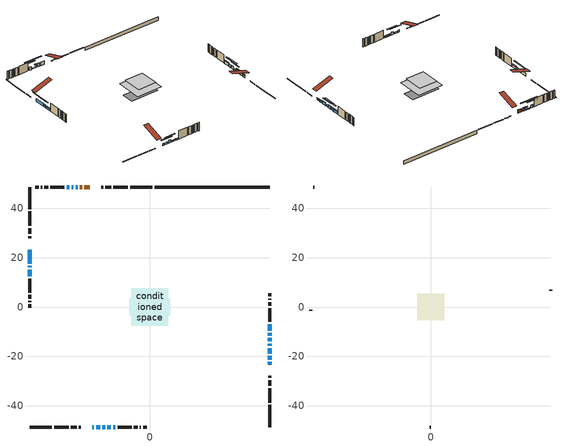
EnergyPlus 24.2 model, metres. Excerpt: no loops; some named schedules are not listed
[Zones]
conditioned space
 floor adiabatic (AdiabaticFloorConstruction): -7.59,-7.59 -7.59,7.59 7.59,7.59 7.59,-7.59 z2.75
 floor foundation (Slab1 construction): -8.27,-3.42 -8.27,3.42 8.27,3.42 8.27,-3.42 z-1.75
 wall outside (RimJoist1 construction): 1.01,48.68 -7.94,48.68 / -48.68,-48.68 -39.72,-48.68 / -48.68,48.68 -48.68,39.72 / 48.68,-48.68 48.68,-39.72 z0.31:0.61
 wall outside (RimJoist2 construction): -8.87,48.68 -14.79,48.68 / -38.8,-48.68 -32.88,-48.68 / -48.68,38.8 -48.68,32.88 / 48.68,-38.8 48.68,-32.88 z0.31:0.61
 wall outside (RimJoist3 construction): -15.72,48.68 -17.95,48.68 / -31.95,-48.68 -29.71,-48.68 / -48.68,31.95 -48.68,29.71 / 48.68,-31.95 48.68,-29.71 z0.31:0.61
 wall outside (RimJoist4 construction): -18.88,48.68 -19.68,48.68 / -28.78,-48.68 -27.98,-48.68 / -48.68,28.78 -48.68,27.98 / 48.68,-28.78 48.68,-27.98 z0.31:0.61
 wall outside (AdiabaticWallConstruction 1): -24.34,48.68 -26.55,48.68 / -27.48,48.68 -28.34,48.68 z0.31:2.34
 wall outside (AdiabaticWallConstruction): -23.33,-48.68 -22.71,-48.68 z0.31:1.53; -21.78,-48.68 -20.15,-48.68 z0.31:1.33; -19.23,-48.68 -18.11,-48.68 / -48.68,16.71 -48.68,16.04 / 48.68,-9.57 48.68,-6.98 / -32.65,48.68 -33.77,48.68 z0.31:2.01; -48.68,23.32 -48.68,17.64 z0.31:1.93; 48.68,-23.32 48.68,-22.26 / 48.68,-21.33 48.68,-19.8 / 48.68,-15.76 48.68,-14.9 z0.31:1.45; 48.68,-18.88 48.68,-16.69 z0.31:1.94; -29.26,48.68 -30.08,48.68 z0.31:2.14; -17.18,-48.68 -15.78,-48.68 z0.31:0.92; -14.85,-48.68 -13.94,-48.68 z0.31:1.02; -48.68,15.12 -48.68,12.37 z0.31:1.61; -31,48.68 -31.72,48.68 z0.31:0.67; 48.68,-13.97 48.68,-12.54 z0.31:2.34; 48.68,-11.62 48.68,-10.5 z0.31:2.04
 wall outside (Wall1 construction): -34.7,48.68 -40.34,48.68 / -13.01,-48.68 -7.36,-48.68 / -48.68,11.44 -48.68,5.8 / 48.68,-6.05 48.68,-0.41 z0.31:5.19
 wall outside (Wall3 construction): -41.27,48.68 -42.76,48.68 / -6.44,-48.68 -4.94,-48.68 / -48.68,4.87 -48.68,3.38 / 48.68,0.52 48.68,2.02 z0.31:5.19
 wall outside (Wall4 construction): -43.69,48.68 -44.14,48.68 / -4.01,-48.68 -3.57,-48.68 / -48.68,2.45 -48.68,2 / 48.68,2.95 48.68,3.39 z0.31:5.19
 wall outside (Wall5 construction): -45.07,48.68 -46.39,48.68 / -2.64,-48.68 -1.32,-48.68 / -48.68,1.07 -48.68,-0.25 / 48.68,4.32 48.68,5.64 z0.31:5.19
 wall foundation (FoundationWall1 construction): 1.94,48.68,-1.75 1.94,48.68,0.31 44,48.68,0.31 44,48.68,0.26 48.68,48.68,0.26 48.68,48.68,-1.75
 window (WindowConstruction 16): -23.32,-48.68 -22.71,-48.68 z0.31:1.53
 window (WindowConstruction 5): -21.78,-48.68 -20.16,-48.68 z0.31:1.32
 window (WindowConstruction 6): -19.23,-48.68 -18.11,-48.68 z0.31:2.01
 window (WindowConstruction 7): -48.68,23.32 -48.68,17.64 z0.31:1.93
 window (WindowConstruction 8): -48.68,16.71 -48.68,16.05 z0.31:2.01
 window (WindowConstruction 9): 48.68,-23.32 48.68,-22.26 z0.31:1.45
 window (WindowConstruction 10): 48.68,-21.33 48.68,-19.8 z0.31:1.45
 window (WindowConstruction 11): 48.68,-18.88 48.68,-16.69 z0.31:1.93
 window (WindowConstruction 12): -29.26,48.68 -30.08,48.68 z0.31:2.14
 window (WindowConstruction 13): -17.18,-48.68 -15.78,-48.68 z0.31:0.92
 window (WindowConstruction 14): -14.85,-48.68 -13.94,-48.68 z0.31:1.02
 window (WindowConstruction 15): -48.68,15.12 -48.68,12.37 z0.31:1.61
 window (WindowConstruction 17): -31.01,48.68 -31.72,48.68 z0.31:0.67
 window (WindowConstruction): 48.68,-15.76 48.68,-14.9 z0.31:1.45
 window (WindowConstruction 1): 48.68,-13.97 48.68,-12.55 z0.31:2.34
 window (WindowConstruction 2): 48.68,-11.62 48.68,-10.5 z0.31:2.04
 window (WindowConstruction 3): 48.68,-9.57 48.68,-6.98 z0.31:2.01
 window (WindowConstruction 4): -32.65,48.68 -33.77,48.68 z0.31:2.01
 door (Door): -24.34,48.68 -26.55,48.68 z0.31:2.34
 door (Door 1): -27.48,48.68 -28.34,48.68 z0.31:2.34
 ceiling adiabatic (AdiabaticFloorConstruction): 7.59,-7.59 7.59,7.59 -7.59,7.59 -7.59,-7.59 z2.75
attic - vented
 floor to conditioned space (Floor1 construction Reversed): -5.46,-5.46 -5.46,5.46 5.46,5.46 5.46,-5.46 z5.19
 wall outside (Wall6 construction): -47.32,48.68 -47.75,48.68 / -0.39,-48.68 0.04,-48.68 / -48.68,-1.18 -48.68,-1.61 / 48.68,6.57 48.68,7 z0.31:5.19
 roof outside (Roof1 construction): -23.41,48.68,5.19 -23.41,38.05,8.73 -20.61,38.05,8.73 -20.61,48.68,5.19; -24.25,-48.68,5.19 -24.25,-38.05,8.73 -27.05,-38.05,8.73 -27.05,-48.68,5.19; -48.68,24.25,5.19 -38.05,24.25,8.73 -38.05,27.05,8.73 -48.68,27.05,5.19; 48.68,-24.25,5.19 38.05,-24.25,8.73 38.05,-27.05,8.73 48.68,-27.05,5.19
shading: -17.52,-48.68 -24.42,-48.68 -24.42,-49.09 -17.52,-49.09 z3.96; -15.47,-48.68 -21.87,-48.68 -21.87,-49.09 -15.47,-49.09 z4.65; -48.68,15 -48.68,25.96 -49.09,25.96 -49.09,15 z4.57; -48.68,13.41 -48.68,19.35 -49.09,19.35 -49.09,13.41 z4.65; 48.68,-22.06 48.68,-23.52 49.09,-23.52 49.09,-22.06 z1.65; 48.68,-19.6 48.68,-21.53 49.09,-21.53 49.09,-19.6 z1.65; 48.68,-16.49 48.68,-19.08 49.09,-19.08 49.09,-16.49 z2.14; -30.28,48.68 -29.06,48.68 -29.06,49.09 -30.28,49.09 z2.34; -15.58,-48.68 -17.38,-48.68 -17.38,-49.09 -15.58,-49.09 z1.12; -13.74,-48.68 -15.05,-48.68 -15.05,-49.09 -13.74,-49.09 z1.22; -48.68,12.17 -48.68,15.32 -49.09,15.32 -49.09,12.17 z1.81; -36.8,48.68 -25.93,48.68 -25.93,49.09 -36.8,49.09 z5.75; 48.68,-12.26 48.68,-18.4 49.09,-18.4 49.09,-12.26 z4.09; 48.68,-9.91 48.68,-16.61 49.09,-16.61 49.09,-9.91 z4.98; 48.68,-7.86 48.68,-14.26 49.09,-14.26 49.09,-7.86 z4.68; 48.68,-6.78 48.68,-9.77 49.09,-9.77 49.09,-6.78 z2.21; -36.41,48.68 -30.01,48.68 -30.01,49.09 -36.41,49.09 z4.65
[Building]
Building 1: Terrain=Suburbs
[Site:Location]
Ottawa Intl AP_ON: Latitude {deg}=45.32; Longitude {deg}=-75.67; Time Zone {hr}=-5; Elevation {m}=115; Keep Site Location Information=Yes
[Site:GroundTemperature:Shallow]
1.18808, -1.19398, -1.38475, -0.254337, 4.28362, 8.80044, 12.7163, 15.1969, 15.4076, 13.3901, 9.57408, 5.19582
[Site:WaterMainsTemperature]
Calculation Method=Schedule; Temperature Schedule=mains temperature schedule
[Material] Roughness=Rough; Thermal Absorptance=0.9
Name | Thickness {m} | Conductivity {W/m-K} | Density {kg/m3} | Specific Heat {J/kg-K} | Solar Absorptance | Visible Absorptance
asphalt or fiberglass shingles | 0.00635 | 0.162714 | 1121.4 | 1465.45 | 0.4 | 0.4
ceiling loosefill ins | 0.169333 | 0.0480833 | 16.02 | 1046.75 | 0.7 | 0.7
ceiling stud and cavity | 0.1397 | 0.161582 | 65.682 | 1177.47 | 0.7 | 0.7
concrete 4.0 in. | 0.1016 | 1.803125 | 2242.8 | 837.4 | 0.7 | 0.7
concrete 8.0 in. | 0.2032 | 1.803125 | 2242.8 | 837.4 | 0.7 | 0.7
door material | 0.04445 | 0.053851 | 512.64 | 1214.23 | 0.7 | 0.7
exterior vertical ins | 0.0477883 | 0.029427 | 32.04 | 1214.23 | 0.7 | 0.7
floor covering | 0.0127 | 0.0433444 | 54.468 | 1339.84 | 0.6 | 0.6
floor rigid ins; wall rigid ins | 0.512978 | 0.029427 | 32.04 | 1214.23 | 0.7 | 0.7
floor stud and cavity | 0.1397 | 1.75129 | 37.0049 | 1207.88 | 0.7 | 0.7
furniture material conditioned space 1 | 0.1524 | 0.115458 | 640.8 | 1214.23 | 0.6 | 0.6
gypsum board | 0.0127 | 0.160291 | 801 | 837.4 | 0.6 | 0.6
gypsum board 1 | 0.0127 | 0.160291 | 801 | 837.4 | 0.7 | 0.7
osb sheathing 0.5 in. | 0.0127 | 0.115458 | 512.64 | 1214.23 | 0.7 | 0.7
osb sheathing 0.75 in. | 0.01905 | 0.115458 | 512.64 | 1214.23 | 0.7 | 0.7
osb sheathing 2.0 in. | 0.0508 | 0.115458 | 512.64 | 1214.23 | 0.7 | 0.7
rim joist rigid ins | 0.051816 | 0.029427 | 32.04 | 1214.23 | 0.7 | 0.7
rim joist stud and cavity | 0.0508 | 0.0451784 | 125.044 | 1163.47 | 0.6 | 0.6
rim joist stud and cavity 1 | 0.0508 | 0.0407728 | 125.044 | 1163.47 | 0.6 | 0.6
rim joist stud and cavity 2 | 0.0508 | 0.0350726 | 125.044 | 1163.47 | 0.6 | 0.6
rim joist stud and cavity 3 | 0.0508 | 0.0462651 | 125.044 | 1163.47 | 0.6 | 0.6
wall stud and cavity | 0.1397 | 0.0930111 | 139.0536 | 1170.24 | 0.7 | 0.7
wall stud and cavity 1 | 0.1397 | 0.084134 | 139.0536 | 1170.24 | 0.7 | 0.7
wall stud and cavity 2 | 0.1397 | 0.116846 | 139.0536 | 1170.24 | 0.7 | 0.7
wall stud and cavity 3 | 0.1397 | 0.0846727 | 139.0536 | 1170.24 | 0.7 | 0.7
wall stud and cavity 4 | 0.0889 | 6.9971 | 50.32683 | 1063.81 | 0.6 | 0.6
wall stud and cavity 5 | 0.0889 | 0.380278 | 52.3479 | 1209.89 | 0.7 | 0.7
wall stud and cavity 6 | 0.0889 | 0.391764 | 83.0341 | 1211.67 | 0.7 | 0.7
wood siding | 0.0254 | 0.102417 | 544.68 | 1172.36 | 0.4 | 0.4
wood siding 1 | 0.00254 | 0.102417 | 544.68 | 1172.36 | 0.4 | 0.4
wood siding 2; wood siding 3; wood siding 4 | 0.0254 | 0.102417 | 544.68 | 1172.36 | 0.7 | 0.7
[WindowMaterial:SimpleGlazingSystem]
Name | U-Factor {W/m2-K} | Solar Heat Gain Coefficient
WindowMaterial | 2.94291 | 0.64
WindowMaterial 1 | 2.99003 | 0.57
WindowMaterial 10 | 2.93098 | 0.66
WindowMaterial 11 | 2.963916 | 0.63
WindowMaterial 12 | 2.96619 | 0.62
WindowMaterial 13 | 2.93325 | 0.65
WindowMaterial 14 | 3.026374 | 0.54
WindowMaterial 15 | 3.04398 | 0.53
WindowMaterial 2 | 2.96789 | 0.62
WindowMaterial 3 | 2.87931 | 0.7
WindowMaterial 4 | 2.91111 | 0.67
WindowMaterial 5 | 2.918492 | 0.67
WindowMaterial 6 | 2.95029 | 0.64
WindowMaterial 7 | 2.929848 | 0.66
WindowMaterial 8 | 2.91452 | 0.67
WindowMaterial 9 | 2.88613 | 0.7
[Construction]
AdiabaticFloorConstruction: floor stud and cavity, floor rigid ins, osb sheathing 0.75 in., floor covering
AdiabaticWallConstruction: wood siding 3, wall rigid ins, wall stud and cavity 5, gypsum board
AdiabaticWallConstruction 1: wood siding 4, wall rigid ins, wall stud and cavity 5, gypsum board
Door; Door 1: door material
Floor1 construction Reversed: gypsum board, ceiling stud and cavity, ceiling loosefill ins
FoundationWall1 construction: concrete 8.0 in., gypsum board 1
furniture construction conditioned space 1: furniture material conditioned space 1
PartitionWallConstruction: gypsum board, wall stud and cavity 6, gypsum board
RimJoist1 construction: wood siding 2, osb sheathing 2.0 in., rim joist stud and cavity
RimJoist2 construction: wood siding 2, rim joist rigid ins, osb sheathing 2.0 in., rim joist stud and cavity 1
RimJoist3 construction: wood siding 2, rim joist rigid ins, osb sheathing 2.0 in., rim joist stud and cavity 2
RimJoist4 construction: wood siding 2, rim joist rigid ins, osb sheathing 2.0 in., rim joist stud and cavity 3
Roof1 construction: asphalt or fiberglass shingles
Slab1 construction: concrete 4.0 in.
Wall1 construction: wood siding, osb sheathing 0.5 in., wall stud and cavity, gypsum board
Wall3 construction: wood siding, osb sheathing 0.5 in., wall stud and cavity 1, gypsum board
Wall4 construction: wood siding, osb sheathing 0.5 in., wall stud and cavity 2, gypsum board
Wall5 construction: wood siding, osb sheathing 0.5 in., wall stud and cavity 3, gypsum board
Wall6 construction: wood siding 1, wall stud and cavity 4
WindowConstruction: WindowMaterial
WindowConstruction 1: WindowMaterial 1
WindowConstruction 10: WindowMaterial 8
WindowConstruction 11: WindowMaterial 9
WindowConstruction 12: WindowMaterial 10
WindowConstruction 13: WindowMaterial 11
WindowConstruction 14: WindowMaterial 12
WindowConstruction 15: WindowMaterial 13
WindowConstruction 16: WindowMaterial 14
WindowConstruction 17: WindowMaterial 15
WindowConstruction 2: WindowMaterial 2
WindowConstruction 3; WindowConstruction 7: WindowMaterial 3
WindowConstruction 4; WindowConstruction 6: WindowMaterial 4
WindowConstruction 5: WindowMaterial 5
WindowConstruction 8: WindowMaterial 6
WindowConstruction 9: WindowMaterial 7
[Zone] Multiplier=1; Part of Total Floor Area=Yes
Name | Volume {m3}
attic - vented | 68.4437
conditioned space | 847.6
[Space]
Name | Zone | Volume {m3}
attic - vented 1 | attic - vented | 68.4437
conditioned space 1 | conditioned space | 847.6
[ZoneInfiltration:EffectiveLeakageArea]
infil attic - vented 1: Zone or Space=attic - vented 1; Schedule=Always On Discrete; Effective Air Leakage Area {cm2}=5011.79; Stack Coefficient=0.000585439; Wind Coefficient=1.63479e-05
[ZoneMixing]
whole house fan mix: Zone or Space=attic - vented; Schedule=Always On Continuous; Design Flow Rate Calculation Method=Flow/Zone; Design Flow Rate {m3/s}=0; Source Zone or Space=conditioned space
[SurfaceProperty:ExposedFoundationPerimeter]
Slab1: Exposed Perimeter Calculation Method=TotalExposedPerimeter; Total Exposed Perimeter {m}=46.737
[InternalMass] Zone or ZoneList=conditioned space; Space or SpaceList=conditioned space 1
Name | Construction | Surface Area {m2}
furniture mass conditioned space 1 | furniture construction conditioned space 1 | 137.332
partition wall mass | PartitionWallConstruction | 343.33
[Lights]
interior lighting: Zone or ZoneList or Space or SpaceList=conditioned space 1; Schedule=interior lighting schedule; Design Level Calculation Method=LightingLevel; Lighting Level {W}=343.2; Return Air Fraction=0; Fraction Radiant=0.6; Fraction Visible=0.2; Fraction Replaceable=1
[People]
occupants: Zone or ZoneList or Space or SpaceList=conditioned space 1; Number of People Schedule=occupants schedule; Number of People Calculation Method=People; Number of People=3; Fraction Radiant=0.314171; Sensible Heat Fraction=0.56303; Activity Level Schedule=occupants activity schedule; Carbon Dioxide Generation Rate {m3/s-W}=0; Enable ASHRAE 55 Comfort Warnings=No; Mean Radiant Temperature Calculation Type=EnclosureAveraged
[ElectricEquipment] Zone or ZoneList or Space or SpaceList=conditioned space 1; Design Level Calculation Method=EquipmentLevel
Name | Schedule | Design Level {W} | Fraction Latent | Fraction Radiant | Fraction Lost
clothes dryer | clothes dryer schedule | 140.772 | 0.015 | 0.081 | 0.85
clothes washer | clothes washer schedule | 32.1985 | 0.03 | 0.162 | 0.7
cooking range | cooking range schedule | 215.147 | 0.08 | 0.432 | 0.2
dishwasher | dishwasher schedule | 66.8632 | 0.3 | 0.18 | 0.4
fridge | fridge schedule | 72.9452 | 0 | 0.6 | 0
mech vent bath fan 0 | mech vent bath fan 0 schedule | 43 | 0 | 0 | 1
mech vent bath fan 1 | mech vent bath fan 1 schedule | 43 | 0 | 0 | 1
mech vent house fan | mech vent house fan schedule | 0 | 0 | 0 | 1
mech vent house fan cfis | mech vent house fan cfis schedule | 0 | 0 | 0 | 0
misc plug loads | misc plug loads schedule | 494.7 | 0.045 | 0.513 | 0.1
whole house fan | Always On Discrete | 0 | 0 | 0 | 1
[OtherEquipment] Zone or ZoneList or Space or SpaceList=conditioned space 1; Design Level Calculation Method=EquipmentLevel
Name | Fuel Type | Schedule | Design Level {W} | Fraction Latent | Fraction Radiant | Fraction Lost
clothes dryer 1 | Electricity | clothes dryer schedule | 0 | 0.015 | 0.081 | 0.85
cooking range 1 | Electricity | cooking range schedule | 0 | 0.08 | 0.432 | 0.2
general water use latent | None | general water use schedule | 62.594 | 1 | 0 | 0
general water use sensible | None | general water use schedule | -61.6891 | 0 | 0.6 | 0
mech vent house fan latent load | None | Always On Discrete | 0 | 1 | 0 | 0
mech vent house fan sensible load | None | Always On Discrete | 0 | 0 | 0 | 0
water heater energy adjustment1 | NaturalGas | Always On Discrete | 0.01 | 0 | 0 | 1
[ZoneInfiltration:DesignFlowRate] Zone or ZoneList or Space or SpaceList=conditioned space 1; Schedule=Always On Discrete; Design Flow Rate Calculation Method=Flow/Zone; Design Flow Rate {m3/s}=0
infil flow; natural vent flow; whole house fan flow
[Foundation:Kiva]
Foundation Kiva 1: Initial Indoor Air Temperature {C}=18; Wall Height Above Grade {m}=0.309982; Wall Depth Below Slab {m}=0.2032; Custom Block Material Name 1=exterior vertical ins; Custom Block Depth 1 {m}=2.05999; Custom Block X Position 1 {m}=0.2159; Custom Block Z Position 1 {m}=0
[Foundation:Kiva:Settings]
Soil Conductivity {W/m-K}=0.849921; Soil Density {kg/m3}=1842.3; Soil Specific Heat {J/kg-K}=418.7; Ground Solar Absorptivity=0.9; Ground Thermal Absorptivity=0.9; Ground Surface Roughness {m}=0.03; Far-Field Width {m}=40; Deep-Ground Boundary Condition=ZeroFlux; Deep-Ground Depth {m}=40; Minimum Cell Dimension {m}=0.2; Maximum Cell Growth Coefficient=3; Simulation Timestep=Timestep
[Exterior:Lights]
exterior lighting: Schedule=exterior lighting schedule; Design Level {W}=75.6
[Schedule:Constant]
Name | Hourly Value
Always On Continuous; mech vent house fan schedule; mech vent house fan cfis schedule; Always On Discrete | 1
occupants activity schedule | 117.228
fridge schedule | 0
[Schedule:Week:Daily]
interior lighting schedule Week Rule - Jan1-Jan27: interior lighting schedule day, interior lighting schedule day, interior lighting schedule day, interior lighting schedule day, interior lighting schedule day, interior lighting schedule day, interior lighting schedule day, interior lighting schedule default day, interior lighting schedule default day, interior lighting schedule default day, interior lighting schedule default day, interior lighting schedule default day
interior lighting schedule Week Rule - Jan28-Feb3: interior lighting schedule day, interior lighting schedule day, interior lighting schedule day, interior lighting schedule day, interior lighting schedule day 1, interior lighting schedule day 1, interior lighting schedule day 1, interior lighting schedule default day, interior lighting schedule default day, interior lighting schedule default day, interior lighting schedule default day, interior lighting schedule default day
interior lighting schedule Week Rule - Feb4-Feb24: interior lighting schedule day 1, interior lighting schedule day 1, interior lighting schedule day 1, interior lighting schedule day 1, interior lighting schedule day 1, interior lighting schedule day 1, interior lighting schedule day 1, interior lighting schedule default day, interior lighting schedule default day, interior lighting schedule default day, interior lighting schedule default day, interior lighting schedule default day
interior lighting schedule Week Rule - Feb25-Mar3: interior lighting schedule day 1, interior lighting schedule day 1, interior lighting schedule day 1, interior lighting schedule day 1, interior lighting schedule day 2, interior lighting schedule day 2, interior lighting schedule day 2, interior lighting schedule default day, interior lighting schedule default day, interior lighting schedule default day, interior lighting schedule default day, interior lighting schedule default day
interior lighting schedule Week Rule - Mar4-Mar31: interior lighting schedule day 2, interior lighting schedule day 2, interior lighting schedule day 2, interior lighting schedule day 2, interior lighting schedule day 2, interior lighting schedule day 2, interior lighting schedule day 2, interior lighting schedule default day, interior lighting schedule default day, interior lighting schedule default day, interior lighting schedule default day, interior lighting schedule default day
interior lighting schedule Week Rule - Apr1-Apr28: interior lighting schedule day 3, interior lighting schedule day 3, interior lighting schedule day 3, interior lighting schedule day 3, interior lighting schedule day 3, interior lighting schedule day 3, interior lighting schedule day 3, interior lighting schedule default day, interior lighting schedule default day, interior lighting schedule default day, interior lighting schedule default day, interior lighting schedule default day
interior lighting schedule Week Rule - Apr29-May5: interior lighting schedule day 3, interior lighting schedule day 3, interior lighting schedule day 4, interior lighting schedule day 4, interior lighting schedule day 4, interior lighting schedule day 4, interior lighting schedule day 4, interior lighting schedule default day, interior lighting schedule default day, interior lighting schedule default day, interior lighting schedule default day, interior lighting schedule default day
interior lighting schedule Week Rule - May6-May26: interior lighting schedule day 4, interior lighting schedule day 4, interior lighting schedule day 4, interior lighting schedule day 4, interior lighting schedule day 4, interior lighting schedule day 4, interior lighting schedule day 4, interior lighting schedule default day, interior lighting schedule default day, interior lighting schedule default day, interior lighting schedule default day, interior lighting schedule default day
interior lighting schedule Week Rule - May27-Jun2: interior lighting schedule day 4, interior lighting schedule day 4, interior lighting schedule day 4, interior lighting schedule day 4, interior lighting schedule day 4, interior lighting schedule day 5, interior lighting schedule day 5, interior lighting schedule default day, interior lighting schedule default day, interior lighting schedule default day, interior lighting schedule default day, interior lighting schedule default day
interior lighting schedule Week Rule - Jun3-Jun30: interior lighting schedule day 5, interior lighting schedule day 5, interior lighting schedule day 5, interior lighting schedule day 5, interior lighting schedule day 5, interior lighting schedule day 5, interior lighting schedule day 5, interior lighting schedule default day, interior lighting schedule default day, interior lighting schedule default day, interior lighting schedule default day, interior lighting schedule default day
interior lighting schedule Week Rule - Jul1-Jul28: interior lighting schedule day 6, interior lighting schedule day 6, interior lighting schedule day 6, interior lighting schedule day 6, interior lighting schedule day 6, interior lighting schedule day 6, interior lighting schedule day 6, interior lighting schedule default day, interior lighting schedule default day, interior lighting schedule default day, interior lighting schedule default day, interior lighting schedule default day
interior lighting schedule Week Rule - Jul29-Aug4: interior lighting schedule day 6, interior lighting schedule day 6, interior lighting schedule day 6, interior lighting schedule day 7, interior lighting schedule day 7, interior lighting schedule day 7, interior lighting schedule day 7, interior lighting schedule default day, interior lighting schedule default day, interior lighting schedule default day, interior lighting schedule default day, interior lighting schedule default day
interior lighting schedule Week Rule - Aug5-Aug25: interior lighting schedule day 7, interior lighting schedule day 7, interior lighting schedule day 7, interior lighting schedule day 7, interior lighting schedule day 7, interior lighting schedule day 7, interior lighting schedule day 7, interior lighting schedule default day, interior lighting schedule default day, interior lighting schedule default day, interior lighting schedule default day, interior lighting schedule default day
interior lighting schedule Week Rule - Aug26-Sep1: interior lighting schedule day 7, interior lighting schedule day 7, interior lighting schedule day 7, interior lighting schedule day 7, interior lighting schedule day 7, interior lighting schedule day 7, interior lighting schedule day 8, interior lighting schedule default day, interior lighting schedule default day, interior lighting schedule default day, interior lighting schedule default day, interior lighting schedule default day
interior lighting schedule Week Rule - Sep2-Sep29: interior lighting schedule day 8, interior lighting schedule day 8, interior lighting schedule day 8, interior lighting schedule day 8, interior lighting schedule day 8, interior lighting schedule day 8, interior lighting schedule day 8, interior lighting schedule default day, interior lighting schedule default day, interior lighting schedule default day, interior lighting schedule default day, interior lighting schedule default day
interior lighting schedule Week Rule - Sep30-Oct6: interior lighting schedule day 8, interior lighting schedule day 9, interior lighting schedule day 9, interior lighting schedule day 9, interior lighting schedule day 9, interior lighting schedule day 9, interior lighting schedule day 9, interior lighting schedule default day, interior lighting schedule default day, interior lighting schedule default day, interior lighting schedule default day, interior lighting schedule default day
interior lighting schedule Week Rule - Oct7-Oct27: interior lighting schedule day 9, interior lighting schedule day 9, interior lighting schedule day 9, interior lighting schedule day 9, interior lighting schedule day 9, interior lighting schedule day 9, interior lighting schedule day 9, interior lighting schedule default day, interior lighting schedule default day, interior lighting schedule default day, interior lighting schedule default day, interior lighting schedule default day
interior lighting schedule Week Rule - Oct28-Nov3: interior lighting schedule day 9, interior lighting schedule day 9, interior lighting schedule day 9, interior lighting schedule day 9, interior lighting schedule day 10, interior lighting schedule day 10, interior lighting schedule day 10, interior lighting schedule default day, interior lighting schedule default day, interior lighting schedule default day, interior lighting schedule default day, interior lighting schedule default day
interior lighting schedule Week Rule - Nov4-Nov24: interior lighting schedule day 10, interior lighting schedule day 10, interior lighting schedule day 10, interior lighting schedule day 10, interior lighting schedule day 10, interior lighting schedule day 10, interior lighting schedule day 10, interior lighting schedule default day, interior lighting schedule default day, interior lighting schedule default day, interior lighting schedule default day, interior lighting schedule default day
interior lighting schedule Week Rule - Nov25-Dec1: interior lighting schedule day 10, interior lighting schedule day 10, interior lighting schedule day 10, interior lighting schedule day 10, interior lighting schedule day 10, interior lighting schedule day 10, interior lighting schedule day 11, interior lighting schedule default day, interior lighting schedule default day, interior lighting schedule default day, interior lighting schedule default day, interior lighting schedule default day
interior lighting schedule Week Rule - Dec2-Dec31: interior lighting schedule day 11, interior lighting schedule day 11, interior lighting schedule day 11, interior lighting schedule day 11, interior lighting schedule day 11, interior lighting schedule day 11, interior lighting schedule day 11, interior lighting schedule default day, interior lighting schedule default day, interior lighting schedule default day, interior lighting schedule default day, interior lighting schedule default day
occupants schedule Week Rule - Jan1-Dec31: occupants schedule day, occupants schedule day, occupants schedule day, occupants schedule day, occupants schedule day, occupants schedule day, occupants schedule day, occupants schedule default day, occupants schedule default day, occupants schedule default day, occupants schedule default day, occupants schedule default day
clothes dryer schedule Week Rule - Jan1-Dec31: clothes dryer schedule day, clothes dryer schedule day, clothes dryer schedule day, clothes dryer schedule day, clothes dryer schedule day, clothes dryer schedule day, clothes dryer schedule day, clothes dryer schedule default day, clothes dryer schedule default day, clothes dryer schedule default day, clothes dryer schedule default day, clothes dryer schedule default day
clothes washer schedule Week Rule - Jan1-Dec31: clothes washer schedule day, clothes washer schedule day, clothes washer schedule day, clothes washer schedule day, clothes washer schedule day, clothes washer schedule day, clothes washer schedule day, clothes washer schedule default day, clothes washer schedule default day, clothes washer schedule default day, clothes washer schedule default day, clothes washer schedule default day
cooking range schedule Week Rule - Jan1-Dec31: cooking range schedule day, cooking range schedule day, cooking range schedule day, cooking range schedule day, cooking range schedule day, cooking range schedule day, cooking range schedule day, cooking range schedule default day, cooking range schedule default day, cooking range schedule default day, cooking range schedule default day, cooking range schedule default day
dishwasher schedule Week Rule - Jan1-Dec31: dishwasher schedule day, dishwasher schedule day, dishwasher schedule day, dishwasher schedule day, dishwasher schedule day, dishwasher schedule day, dishwasher schedule day, dishwasher schedule default day, dishwasher schedule default day, dishwasher schedule default day, dishwasher schedule default day, dishwasher schedule default day
mech vent bath fan 0 schedule Week Rule - Jan1-Dec31: mech vent bath fan 0 schedule day, mech vent bath fan 0 schedule day, mech vent bath fan 0 schedule day, mech vent bath fan 0 schedule day, mech vent bath fan 0 schedule day, mech vent bath fan 0 schedule day, mech vent bath fan 0 schedule day, mech vent bath fan 0 schedule default day, mech vent bath fan 0 schedule default day, mech vent bath fan 0 schedule default day, mech vent bath fan 0 schedule default day, mech vent bath fan 0 schedule default day
mech vent bath fan 1 schedule Week Rule - Jan1-Dec31: mech vent bath fan 1 schedule day, mech vent bath fan 1 schedule day, mech vent bath fan 1 schedule day, mech vent bath fan 1 schedule day, mech vent bath fan 1 schedule day, mech vent bath fan 1 schedule day, mech vent bath fan 1 schedule day, mech vent bath fan 1 schedule default day, mech vent bath fan 1 schedule default day, mech vent bath fan 1 schedule default day, mech vent bath fan 1 schedule default day, mech vent bath fan 1 schedule default day
misc plug loads schedule Week Rule - Jan1-Dec31: misc plug loads schedule day, misc plug loads schedule day, misc plug loads schedule day, misc plug loads schedule day, misc plug loads schedule day, misc plug loads schedule day, misc plug loads schedule day, misc plug loads schedule default day, misc plug loads schedule default day, misc plug loads schedule default day, misc plug loads schedule default day, misc plug loads schedule default day
general water use schedule Week Rule - Jan1-Dec31: general water use schedule day, general water use schedule day, general water use schedule day, general water use schedule day, general water use schedule day, general water use schedule day, general water use schedule day, general water use schedule default day, general water use schedule default day, general water use schedule default day, general water use schedule default day, general water use schedule default day
exterior lighting schedule Week Rule - Jan1-Jan27: exterior lighting schedule day, exterior lighting schedule day, exterior lighting schedule day, exterior lighting schedule day, exterior lighting schedule day, exterior lighting schedule day, exterior lighting schedule day, exterior lighting schedule default day, exterior lighting schedule default day, exterior lighting schedule default day, exterior lighting schedule default day, exterior lighting schedule default day
exterior lighting schedule Week Rule - Jan28-Feb3: exterior lighting schedule day, exterior lighting schedule day, exterior lighting schedule day, exterior lighting schedule day, exterior lighting schedule day 1, exterior lighting schedule day 1, exterior lighting schedule day 1, exterior lighting schedule default day, exterior lighting schedule default day, exterior lighting schedule default day, exterior lighting schedule default day, exterior lighting schedule default day
exterior lighting schedule Week Rule - Feb4-Feb24: exterior lighting schedule day 1, exterior lighting schedule day 1, exterior lighting schedule day 1, exterior lighting schedule day 1, exterior lighting schedule day 1, exterior lighting schedule day 1, exterior lighting schedule day 1, exterior lighting schedule default day, exterior lighting schedule default day, exterior lighting schedule default day, exterior lighting schedule default day, exterior lighting schedule default day
exterior lighting schedule Week Rule - Feb25-Mar3: exterior lighting schedule day 1, exterior lighting schedule day 1, exterior lighting schedule day 1, exterior lighting schedule day 1, exterior lighting schedule day 2, exterior lighting schedule day 2, exterior lighting schedule day 2, exterior lighting schedule default day, exterior lighting schedule default day, exterior lighting schedule default day, exterior lighting schedule default day, exterior lighting schedule default day
exterior lighting schedule Week Rule - Mar4-Mar31: exterior lighting schedule day 2, exterior lighting schedule day 2, exterior lighting schedule day 2, exterior lighting schedule day 2, exterior lighting schedule day 2, exterior lighting schedule day 2, exterior lighting schedule day 2, exterior lighting schedule default day, exterior lighting schedule default day, exterior lighting schedule default day, exterior lighting schedule default day, exterior lighting schedule default day
exterior lighting schedule Week Rule - Apr1-Apr28: exterior lighting schedule day 3, exterior lighting schedule day 3, exterior lighting schedule day 3, exterior lighting schedule day 3, exterior lighting schedule day 3, exterior lighting schedule day 3, exterior lighting schedule day 3, exterior lighting schedule default day, exterior lighting schedule default day, exterior lighting schedule default day, exterior lighting schedule default day, exterior lighting schedule default day
exterior lighting schedule Week Rule - Apr29-May5: exterior lighting schedule day 3, exterior lighting schedule day 3, exterior lighting schedule day 4, exterior lighting schedule day 4, exterior lighting schedule day 4, exterior lighting schedule day 4, exterior lighting schedule day 4, exterior lighting schedule default day, exterior lighting schedule default day, exterior lighting schedule default day, exterior lighting schedule default day, exterior lighting schedule default day
exterior lighting schedule Week Rule - May6-May26: exterior lighting schedule day 4, exterior lighting schedule day 4, exterior lighting schedule day 4, exterior lighting schedule day 4, exterior lighting schedule day 4, exterior lighting schedule day 4, exterior lighting schedule day 4, exterior lighting schedule default day, exterior lighting schedule default day, exterior lighting schedule default day, exterior lighting schedule default day, exterior lighting schedule default day
exterior lighting schedule Week Rule - May27-Jun2: exterior lighting schedule day 4, exterior lighting schedule day 4, exterior lighting schedule day 4, exterior lighting schedule day 4, exterior lighting schedule day 4, exterior lighting schedule day 5, exterior lighting schedule day 5, exterior lighting schedule default day, exterior lighting schedule default day, exterior lighting schedule default day, exterior lighting schedule default day, exterior lighting schedule default day
[Schedule:Year]
interior lighting schedule: interior lighting schedule Week Rule - Jan1-Jan27, 1, 1, 1, 27, interior lighting schedule Week Rule - Jan28-Feb3, 1, 28, 2, 3, interior lighting schedule Week Rule - Feb4-Feb24, 2, 4, 2, 24, interior lighting schedule Week Rule - Feb25-Mar3, 2, 25, 3, 3, interior lighting schedule Week Rule - Mar4-Mar31, 3, 4, 3, 31, interior lighting schedule Week Rule - Apr1-Apr28, 4, 1, 4, 28, interior lighting schedule Week Rule - Apr29-May5, 4, 29, 5, 5, interior lighting schedule Week Rule - May6-May26, 5, 6, 5, 26, interior lighting schedule Week Rule - May27-Jun2, 5, 27, 6, 2, interior lighting schedule Week Rule - Jun3-Jun30, 6, 3, 6, 30, interior lighting schedule Week Rule - Jul1-Jul28, 7, 1, 7, 28, interior lighting schedule Week Rule - Jul29-Aug4, 7, 29, 8, 4, interior lighting schedule Week Rule - Aug5-Aug25, 8, 5, 8, 25, interior lighting schedule Week Rule - Aug26-Sep1, 8, 26, 9, 1, interior lighting schedule Week Rule - Sep2-Sep29, 9, 2, 9, 29, interior lighting schedule Week Rule - Sep30-Oct6, 9, 30, 10, 6, interior lighting schedule Week Rule - Oct7-Oct27, 10, 7, 10, 27, interior lighting schedule Week Rule - Oct28-Nov3, 10, 28, 11, 3, interior lighting schedule Week Rule - Nov4-Nov24, 11, 4, 11, 24, interior lighting schedule Week Rule - Nov25-Dec1, 11, 25, 12, 1, interior lighting schedule Week Rule - Dec2-Dec31, 12, 2, 12, 31
occupants schedule: occupants schedule Week Rule - Jan1-Dec31, 1, 1, 12, 31
clothes dryer schedule: clothes dryer schedule Week Rule - Jan1-Dec31, 1, 1, 12, 31
clothes washer schedule: clothes washer schedule Week Rule - Jan1-Dec31, 1, 1, 12, 31
cooking range schedule: cooking range schedule Week Rule - Jan1-Dec31, 1, 1, 12, 31
dishwasher schedule: dishwasher schedule Week Rule - Jan1-Dec31, 1, 1, 12, 31
mech vent bath fan 0 schedule: mech vent bath fan 0 schedule Week Rule - Jan1-Dec31, 1, 1, 12, 31
mech vent bath fan 1 schedule: mech vent bath fan 1 schedule Week Rule - Jan1-Dec31, 1, 1, 12, 31
misc plug loads schedule: misc plug loads schedule Week Rule - Jan1-Dec31, 1, 1, 12, 31
general water use schedule: general water use schedule Week Rule - Jan1-Dec31, 1, 1, 12, 31
exterior lighting schedule: exterior lighting schedule Week Rule - Jan1-Jan27, 1, 1, 1, 27, exterior lighting schedule Week Rule - Jan28-Feb3, 1, 28, 2, 3, exterior lighting schedule Week Rule - Feb4-Feb24, 2, 4, 2, 24, exterior lighting schedule Week Rule - Feb25-Mar3, 2, 25, 3, 3, exterior lighting schedule Week Rule - Mar4-Mar31, 3, 4, 3, 31, exterior lighting schedule Week Rule - Apr1-Apr28, 4, 1, 4, 28, exterior lighting schedule Week Rule - Apr29-May5, 4, 29, 5, 5, exterior lighting schedule Week Rule - May6-May26, 5, 6, 5, 26, exterior lighting schedule Week Rule - May27-Jun2, 5, 27, 6, 2, exterior lighting schedule Week Rule - Jun3-Jun30, 6, 3, 6, 30, exterior lighting schedule Week Rule - Jul1-Jul28, 7, 1, 7, 28, exterior lighting schedule Week Rule - Jul29-Aug4, 7, 29, 8, 4, exterior lighting schedule Week Rule - Aug5-Aug25, 8, 5, 8, 25, exterior lighting schedule Week Rule - Aug26-Sep1, 8, 26, 9, 1, exterior lighting schedule Week Rule - Sep2-Sep29, 9, 2, 9, 29, exterior lighting schedule Week Rule - Sep30-Oct6, 9, 30, 10, 6, exterior lighting schedule Week Rule - Oct7-Oct27, 10, 7, 10, 27, exterior lighting schedule Week Rule - Oct28-Nov3, 10, 28, 11, 3, exterior lighting schedule Week Rule - Nov4-Nov24, 11, 4, 11, 24, exterior lighting schedule Week Rule - Nov25-Dec1, 11, 25, 12, 1, exterior lighting schedule Week Rule - Dec2-Dec31, 12, 2, 12, 31
[Schedule:Compact]
mains temperature schedule: Through: 01/01, For: AllDays, Until: 24:00, 5.98056, Through: 01/02, For: AllDays, Until: 24:00, 5.90111, Through: 01/03, For: AllDays, Until: 24:00, 5.82222, Through: 01/04, For: AllDays, Until: 24:00, 5.74556, Through: 01/05, For: AllDays, Until: 24:00, 5.66944, Through: 01/06, For: AllDays, Until: 24:00, 5.595, Through: 01/07, For: AllDays, Until: 24:00, 5.52222, Through: 01/08, For: AllDays, Until: 24:00, 5.45, Through: 01/09, For: AllDays, Until: 24:00, 5.38, Through: 01/10, For: AllDays, Until: 24:00, 5.31111, Through: 01/11, For: AllDays, Until: 24:00, 5.24333, Through: 01/12, For: AllDays, Until: 24:00, 5.17778, Through: 01/13, For: AllDays, Until: 24:00, 5.11333, Through: 01/14, For: AllDays, Until: 24:00, 5.05, Through: 01/15, For: AllDays, Until: 24:00, 4.98833, Through: 01/16, For: AllDays, Until: 24:00, 4.92889, Through: 01/17, For: AllDays, Until: 24:00, 4.87, Through: 01/18, For: AllDays, Until: 24:00, 4.81333, Through: 01/19, For: AllDays, Until: 24:00, 4.75833, Through: 01/20, For: AllDays, Until: 24:00, 4.70444, Through: 01/21, For: AllDays, Until: 24:00, 4.65278, Through: 01/22, For: AllDays, Until: 24:00, 4.60222, Through: 01/23, For: AllDays, Until: 24:00, 4.55333, Through: 01/24, For: AllDays, Until: 24:00, 4.50667, Through: 01/25, For: AllDays, Until: 24:00, 4.46111, Through: 01/26, For: AllDays, Until: 24:00, 4.41722, Through: 01/27, For: AllDays, Until: 24:00, 4.37556, Through: 01/28, For: AllDays, Until: 24:00, 4.335, Through: 01/29, For: AllDays, Until: 24:00, 4.29667, Through: 01/30, For: AllDays, Until: 24:00, 4.26, Through: 01/31, For: AllDays, Until: 24:00, 4.225, Through: 02/01, For: AllDays, Until: 24:00, 4.19167, Through: 02/02, For: AllDays, Until: 24:00, 4.16, Through: 02/03, For: AllDays, Until: 24:00, 4.13056, Through: 02/04, For: AllDays, Until: 24:00, 4.10278, Through: 02/05, For: AllDays, Until: 24:00, 4.07667, Through: 02/06, For: AllDays, Until: 24:00, 4.05222, Through: 02/07, For: AllDays, Until: 24:00, 4.03, Through: 02/08, For: AllDays, Until: 24:00, 4.00889, Through: 02/09, For: AllDays, Until: 24:00, 3.99056, Through: 02/10, For: AllDays, Until: 24:00, 3.97333, Through: 02/11, For: AllDays, Until: 24:00, 3.95833, Through: 02/12, For: AllDays, Until: 24:00, 3.945, Through: 02/13, For: AllDays, Until: 24:00, 3.93333, Through: 02/14, For: AllDays, Until: 24:00, 3.92389, Through: 02/15, For: AllDays, Until: 24:00, 3.91611, Through: 02/16, For: AllDays, Until: 24:00, 3.91, Through: 02/17, For: AllDays, Until: 24:00, 3.90611, Through: 02/18, For: AllDays, Until: 24:00, 3.90389, Through: 02/19, For: AllDays, Until: 24:00, 3.90389, Through: 02/20, For: AllDays, Until: 24:00, 3.905, Through: 02/21, For: AllDays, Until: 24:00, 3.90889, Through: 02/22, For: AllDays, Until: 24:00, 3.91389, Through: 02/23, For: AllDays, Until: 24:00, 3.92111, Through: 02/24, For: AllDays, Until: 24:00, 3.93, Through: 02/25, For: AllDays, Until: 24:00, 3.94056, Through: 02/26, For: AllDays, Until: 24:00, 3.95333, Through: 02/27, For: AllDays, Until: 24:00, 3.96778, Through: 02/28, For: AllDays, Until: 24:00, 3.98444, Through: 03/01, For: AllDays, Until: 24:00, 4.00278, Through: 03/02, For: AllDays, Until: 24:00, 4.02278, Through: 03/03, For: AllDays, Until: 24:00, 4.04444, Through: 03/04, For: AllDays, Until: 24:00, 4.06833, Through: 03/05, For: AllDays, Until: 24:00, 4.09389, Through: 03/06, For: AllDays, Until: 24:00, 4.12111, Through: 03/07, For: AllDays, Until: 24:00, 4.15, Through: 03/08, For: AllDays, Until: 24:00, 4.18111, Through: 03/09, For: AllDays, Until: 24:00, 4.21333, Through: 03/10, For: AllDays, Until: 24:00, 4.24778, Through: 03/11, For: AllDays, Until: 24:00, 4.28389, Through: 03/12, For: AllDays, Until: 24:00, 4.32222, Through: 03/13, For: AllDays, Until: 24:00, 4.36167, Through: 03/14, For: AllDays, Until: 24:00, 4.40333, Through: 03/15, For: AllDays, Until: 24:00, 4.44611, Through: 03/16, For: AllDays, Until: 24:00, 4.49111, Through: 03/17, For: AllDays, Until: 24:00, 4.53722, Through: 03/18, For: AllDays, Until: 24:00, 4.58556, Through: 03/19, For: AllDays, Until: 24:00, 4.63556, Through: 03/20, For: AllDays, Until: 24:00, 4.68667, Through: 03/21, For: AllDays, Until: 24:00, 4.74, Through: 03/22, For: AllDays, Until: 24:00, 4.79444, Through: 03/23, For: AllDays, Until: 24:00, 4.85111, Through: 03/24, For: AllDays, Until: 24:00, 4.90889, Through: 03/25, For: AllDays, Until: 24:00, 4.96833, Through: 03/26, For: AllDays, Until: 24:00, 5.02944, Through: 03/27, For: AllDays, Until: 24:00, 5.09167, Through: 03/28, For: AllDays, Until: 24:00, 5.15556, Through: 03/29, For: AllDays, Until: 24:00, 5.22111, Through: 03/30, For: AllDays, Until: 24:00, 5.28833, Through: 03/31, For: AllDays, Until: 24:00, 5.35667, Through: 04/01, For: AllDays, Until: 24:00, 5.42667, Through: 04/02, For: AllDays, Until: 24:00, 5.49778, Through: 04/03, For: AllDays, Until: 24:00, 5.57056, Through: 04/04, For: AllDays, Until: 24:00, 5.64444, Through: 04/05, For: AllDays, Until: 24:00, 5.71944, Through: 04/06, For: AllDays, Until: 24:00, 5.79611, Through: 04/07, For: AllDays, Until: 24:00, 5.87444, Through: 04/08, For: AllDays, Until: 24:00, 5.95389, Through: 04/09, For: AllDays, Until: 24:00, 6.03389, Through: 04/10, For: AllDays, Until: 24:00, 6.11611, Through: 04/11, For: AllDays, Until: 24:00, 6.19889, Through: 04/12, For: AllDays, Until: 24:00, 6.28278, Through: 04/13, For: AllDays, Until: 24:00, 6.36833, Through: 04/14, For: AllDays, Until: 24:00, 6.45444, Through: 04/15, For: AllDays, Until: 24:00, 6.54222, Through: 04/16, For: AllDays, Until: 24:00, 6.63056, Through: 04/17, For: AllDays, Until: 24:00, 6.72056, Through: 04/18, For: AllDays, Until: 24:00, 6.81111, Through: 04/19, For: AllDays, Until: 24:00, 6.90278, Through: 04/20, For: AllDays, Until: 24:00, 6.99556, Through: 04/21, For: AllDays, Until: 24:00, 7.08889, Through: 04/22, For: AllDays, Until: 24:00, 7.18333, Through: 04/23, For: AllDays, Until: 24:00, 7.27889, Through: 04/24, For: AllDays, Until: 24:00, 7.375, Through: 04/25, For: AllDays, Until: 24:00, 7.47222, Through: 04/26, For: AllDays, Until: 24:00, 7.57, Through: 04/27, For: AllDays, Until: 24:00, 7.66889, Through: 04/28, For: AllDays, Until: 24:00, 7.76833, Through: 04/29, For: AllDays, Until: 24:00, 7.86833, Through: 04/30, For: AllDays, Until: 24:00, 7.96889, Through: 05/01, For: AllDays, Until: 24:00, 8.07056, Through: 05/02, For: AllDays, Until: 24:00, 8.17278, Through: 05/03, For: AllDays, Until: 24:00, 8.275, Through: 05/04, For: AllDays, Until: 24:00, 8.37833, Through: 05/05, For: AllDays, Until: 24:00, 8.48222, Through: 05/06, For: AllDays, Until: 24:00, 8.58667, Through: 05/07, For: AllDays, Until: 24:00, 8.69111, Through: 05/08, For: AllDays, Until: 24:00, 8.79667, Through: 05/09, For: AllDays, Until: 24:00, 8.90222, Through: 05/10, For: AllDays, Until: 24:00, 9.00833, Through: 05/11, For: AllDays, Until: 24:00, 9.11444, Through: 05/12, For: AllDays, Until: 24:00, 9.22111, Through: 05/13, For: AllDays, Until: 24:00, 9.32778, Through: 05/14, For: AllDays, Until: 24:00, 9.435, Through: 05/15, For: AllDays, Until: 24:00, 9.54278, Through: 05/16, For: AllDays, Until: 24:00, 9.65, Through: 05/17, For: AllDays, Until: 24:00, 9.75778, Through: 05/18, For: AllDays, Until: 24:00, 9.86611, Through: 05/19, For: AllDays, Until: 24:00, 9.97389, Through: 05/20, For: AllDays, Until: 24:00, 10.0822, Through: 05/21, For: AllDays, Until: 24:00, 10.19, Through: 05/22, For: AllDays, Until: 24:00, 10.2983, Through: 05/23, For: AllDays, Until: 24:00, 10.4061, Through: 05/24, For: AllDays, Until: 24:00, 10.5139, Through: 05/25, For: AllDays, Until: 24:00, 10.6222, Through: 05/26, For: AllDays, Until: 24:00, 10.73, Through: 05/27, For: AllDays, Until: 24:00, 10.8372, Through: 05/28, For: AllDays, Until: 24:00, 10.945, Through: 05/29, For: AllDays, Until: 24:00, 11.0517, Through: 05/30, For: AllDays, Until: 24:00, 11.1589, Through: 05/31, For: AllDays, Until: 24:00, 11.2656, Through: 06/01, For: AllDays, Until: 24:00, 11.3717, Through: 06/02, For: AllDays, Until: 24:00, 11.4778, Through: 06/03, For: AllDays, Until: 24:00, 11.5833, Through: 06/04, For: AllDays, Until: 24:00, 11.6883, Through: 06/05, For: AllDays, Until: 24:00, 11.7933, Through: 06/06, For: AllDays, Until: 24:00, 11.8972, Through: 06/07, For: AllDays, Until: 24:00, 12.0011, Through: 06/08, For: AllDays, Until: 24:00, 12.1044, Through: 06/09, For: AllDays, Until: 24:00, 12.2067, Through: 06/10, For: AllDays, Until: 24:00, 12.3089, Through: 06/11, For: AllDays, Until: 24:00, 12.4106, Through: 06/12, For: AllDays, Until: 24:00, 12.5111, Through: 06/13, For: AllDays, Until: 24:00, 12.6111, Through: 06/14, For: AllDays, Until: 24:00, 12.7106, Through: 06/15, For: AllDays, Until: 24:00, 12.8089, Through: 06/16, For: AllDays, Until: 24:00, 12.9067, Through: 06/17, For: AllDays, Until: 24:00, 13.0039, Through: 06/18, For: AllDays, Until: 24:00, 13.1, Through: 06/19, For: AllDays, Until: 24:00, 13.195, Through: 06/20, For: AllDays, Until: 24:00, 13.2894, Through: 06/21, For: AllDays, Until: 24:00, 13.3833, Through: 06/22, For: AllDays, Until: 24:00, 13.4756, Through: 06/23, For: AllDays, Until: 24:00, 13.5672, Through: 06/24, For: AllDays, Until: 24:00, 13.6578, Through: 06/25, For: AllDays, Until: 24:00, 13.7472, Through: 06/26, For: AllDays, Until: 24:00, 13.8356, Through: 06/27, For: AllDays, Until: 24:00, 13.9233, Through: 06/28, For: AllDays, Until: 24:00, 14.0094, Through: 06/29, For: AllDays, Until: 24:00, 14.0944, Through: 06/30, For: AllDays, Until: 24:00, 14.1789, Through: 07/01, For: AllDays, Until: 24:00, 14.2617, Through: 07/02, For: AllDays, Until: 24:00, 14.3433, Through: 07/03, For: AllDays, Until: 24:00, 14.4233, Through: 07/04, For: AllDays, Until: 24:00, 14.5028, Through: 07/05, For: AllDays, Until: 24:00, 14.5806, Through: 07/06, For: AllDays, Until: 24:00, 14.6567, Through: 07/07, For: AllDays, Until: 24:00, 14.7322, Through: 07/08, For: AllDays, Until: 24:00, 14.8061, Through: 07/09, For: AllDays, Until: 24:00, 14.8783, Through: 07/10, For: AllDays, Until: 24:00, 14.9494, Through: 07/11, For: AllDays, Until: 24:00, 15.0194, Through: 07/12, For: AllDays, Until: 24:00, 15.0878, Through: 07/13, For: AllDays, Until: 24:00, 15.1544, Through: 07/14, For: AllDays, Until: 24:00, 15.22, Through: 07/15, For: AllDays, Until: 24:00, 15.2833, Through: 07/16, For: AllDays, Until: 24:00, 15.3461, Through: 07/17, For: AllDays, Until: 24:00, 15.4067, Through: 07/18, For: AllDays, Until: 24:00, 15.4661, Through: 07/19, For: AllDays, Until: 24:00, 15.5239, Through: 07/20, For: AllDays, Until: 24:00, 15.58, Through: 07/21, For: AllDays, Until: 24:00, 15.6344, Through: 07/22, For: AllDays, Until: 24:00, 15.6872, Through: 07/23, For: AllDays, Until: 24:00, 15.7383, Through: 07/24, For: AllDays, Until: 24:00, 15.7883, Through: 07/25, For: AllDays, Until: 24:00, 15.8361, Through: 07/26, For: AllDays, Until: 24:00, 15.8822, Through: 07/27, For: AllDays, Until: 24:00, 15.9272, Through: 07/28, For: AllDays, Until: 24:00, 15.97, Through: 07/29, For: AllDays, Until: 24:00, 16.0111, Through: 07/30, For: AllDays, Until: 24:00, 16.0506, Through: 07/31, For: AllDays, Until: 24:00, 16.0883, Through: 08/01, For: AllDays, Until: 24:00, 16.1244, Through: 08/02, For: AllDays, Until: 24:00, 16.1583, Through: 08/03, For: AllDays, Until: 24:00, 16.1911, Through: 08/04, For: AllDays, Until: 24:00, 16.2217, Through: 08/05, For: AllDays, Until: 24:00, 16.2506, Through: 08/06, For: AllDays, Until: 24:00, 16.2778, Through: 08/07, For: AllDays, Until: 24:00, 16.3028, Through: 08/08, For: AllDays, Until: 24:00, 16.3267, Through: 08/09, For: AllDays, Until: 24:00, 16.3483, Through: 08/10, For: AllDays, Until: 24:00, 16.3678, Through: 08/11, For: AllDays, Until: 24:00, 16.3861, Through: 08/12, For: AllDays, Until: 24:00, 16.4022, Through: 08/13, For: AllDays, Until: 24:00, 16.4167, Through: 08/14, For: AllDays, Until: 24:00, 16.4289, Through: 08/15, For: AllDays, Until: 24:00, 16.4394, Through: 08/16, For: AllDays, Until: 24:00, 16.4483, Through: 08/17, For: AllDays, Until: 24:00, 16.455, Through: 08/18, For: AllDays, Until: 24:00, 16.4606, Through: 08/19, For: AllDays, Until: 24:00, 16.4633, Through: 08/20, For: AllDays, Until: 24:00, 16.465, Through: 08/21, For: AllDays, Until: 24:00, 16.4644, Through: 08/22, For: AllDays, Until: 24:00, 16.4622, Through: 08/23, For: AllDays, Until: 24:00, 16.4578, Through: 08/24, For: AllDays, Until: 24:00, 16.4517, Through: 08/25, For: AllDays, Until: 24:00, 16.4439, Through: 08/26, For: AllDays, Until: 24:00, 16.4339, Through: 08/27, For: AllDays, Until: 24:00, 16.4222, Through: 08/28, For: AllDays, Until: 24:00, 16.4089, Through: 08/29, For: AllDays, Until: 24:00, 16.3933, Through: 08/30, For: AllDays, Until: 24:00, 16.3761, Through: 08/31, For: AllDays, Until: 24:00, 16.3572, Through: 09/01, For: AllDays, Until: 24:00, 16.3361, Through: 09/02, For: AllDays, Until: 24:00, 16.3139, Through: 09/03, For: AllDays, Until: 24:00, 16.2894, Through: 09/04, For: AllDays, Until: 24:00, 16.2628, Through: 09/05, For: AllDays, Until: 24:00, 16.235, Through: 09/06, For: AllDays, Until: 24:00, 16.205, Through: 09/07, For: AllDays, Until: 24:00, 16.1733, Through: 09/08, For: AllDays, Until: 24:00, 16.14, Through: 09/09, For: AllDays, Until: 24:00, 16.1044, Through: 09/10, For: AllDays, Until: 24:00, 16.0678, Through: 09/11, For: AllDays, Until: 24:00, 16.0289, Through: 09/12, For: AllDays, Until: 24:00, 15.9889, Through: 09/13, For: AllDays, Until: 24:00, 15.9467, Through: 09/14, For: AllDays, Until: 24:00, 15.9028, Through: 09/15, For: AllDays, Until: 24:00, 15.8572, Through: 09/16, For: AllDays, Until: 24:00, 15.81, Through: 09/17, For: AllDays, Until: 24:00, 15.7611, Through: 09/18, For: AllDays, Until: 24:00, 15.7106, Through: 09/19, For: AllDays, Until: 24:00, 15.6583, Through: 09/20, For: AllDays, Until: 24:00, 15.6044, Through: 09/21, For: AllDays, Until: 24:00, 15.5489, Through: 09/22, For: AllDays, Until: 24:00, 15.4922, Through: 09/23, For: AllDays, Until: 24:00, 15.4333, Through: 09/24, For: AllDays, Until: 24:00, 15.3733, Through: 09/25, For: AllDays, Until: 24:00, 15.3117, Through: 09/26, For: AllDays, Until: 24:00, 15.2483, Through: 09/27, For: AllDays, Until: 24:00, 15.1839, Through: 09/28, For: AllDays, Until: 24:00, 15.1178, Through: 09/29, For: AllDays, Until: 24:00, 15.05, Through: 09/30, For: AllDays, Until: 24:00, 14.9811, Through: 10/01, For: AllDays, Until: 24:00, 14.9106, Through: 10/02, For: AllDays, Until: 24:00, 14.8389, Through: 10/03, For: AllDays, Until: 24:00, 14.7656, Through: 10/04, For: AllDays, Until: 24:00, 14.6906, Through: 10/05, For: AllDays, Until: 24:00, 14.615, Through: 10/06, For: AllDays, Until: 24:00, 14.5378, Through: 10/07, For: AllDays, Until: 24:00, 14.4589, Through: 10/08, For: AllDays, Until: 24:00, 14.3794, Through: 10/09, For: AllDays, Until: 24:00, 14.2983, Through: 10/10, For: AllDays, Until: 24:00, 14.2161, Through: 10/11, For: AllDays, Until: 24:00, 14.1322, Through: 10/12, For: AllDays, Until: 24:00, 14.0478, Through: 10/13, For: AllDays, Until: 24:00, 13.9622, Through: 10/14, For: AllDays, Until: 24:00, 13.875, Through: 10/15, For: AllDays, Until: 24:00, 13.7872, Through: 10/16, For: AllDays, Until: 24:00, 13.6983, Through: 10/17, For: AllDays, Until: 24:00, 13.6078, Through: 10/18, For: AllDays, Until: 24:00, 13.5167, Through: 10/19, For: AllDays, Until: 24:00, 13.425, Through: 10/20, For: AllDays, Until: 24:00, 13.3317, Through: 10/21, For: AllDays, Until: 24:00, 13.2378, Through: 10/22, For: AllDays, Until: 24:00, 13.1428, Through: 10/23, For: AllDays, Until: 24:00, 13.0472, Through: 10/24, For: AllDays, Until: 24:00, 12.9506, Through: 10/25, For: AllDays, Until: 24:00, 12.8528, Through: 10/26, For: AllDays, Until: 24:00, 12.755, Through: 10/27, For: AllDays, Until: 24:00, 12.6556, Through: 10/28, For: AllDays, Until: 24:00, 12.5561, Through: 10/29, For: AllDays, Until: 24:00, 12.4556, Through: 10/30, For: AllDays, Until: 24:00, 12.3544, Through: 10/31, For: AllDays, Until: 24:00, 12.2528, Through: 11/01, For: AllDays, Until: 24:00, 12.1506, Through: 11/02, For: AllDays, Until: 24:00, 12.0472, Through: 11/03, For: AllDays, Until: 24:00, 11.9439, Through: 11/04, For: AllDays, Until: 24:00, 11.84, Through: 11/05, For: AllDays, Until: 24:00, 11.7356, Through: 11/06, For: AllDays, Until: 24:00, 11.6306, Through: 11/07, For: AllDays, Until: 24:00, 11.525, Through: 11/08, For: AllDays, Until: 24:00, 11.4194, Through: 11/09, For: AllDays, Until: 24:00, 11.3133, Through: 11/10, For: AllDays, Until: 24:00, 11.2067, Through: 11/11, For: AllDays, Until: 24:00, 11.1, Through: 11/12, For: AllDays, Until: 24:00, 10.9928, Through: 11/13, For: AllDays, Until: 24:00, 10.8856, Through: 11/14, For: AllDays, Until: 24:00, 10.7778, Through: 11/15, For: AllDays, Until: 24:00, 10.6706, Through: 11/16, For: AllDays, Until: 24:00, 10.5628, Through: 11/17, For: AllDays, Until: 24:00, 10.4544, Through: 11/18, For: AllDays, Until: 24:00, 10.3467, Through: 11/19, For: AllDays, Until: 24:00, 10.2383, Through: 11/20, For: AllDays, Until: 24:00, 10.1306, Through: 11/21, For: AllDays, Until: 24:00, 10.0222, Through: 11/22, For: AllDays, Until: 24:00, 9.91444, Through: 11/23, For: AllDays, Until: 24:00, 9.80667, Through: 11/24, For: AllDays, Until: 24:00, 9.69833, Through: 11/25, For: AllDays, Until: 24:00, 9.59111, Through: 11/26, For: AllDays, Until: 24:00, 9.48333, Through: 11/27, For: AllDays, Until: 24:00, 9.37611, Through: 11/28, For: AllDays, Until: 24:00, 9.26889, Through: 11/29, For: AllDays, Until: 24:00, 9.16222, Through: 11/30, For: AllDays, Until: 24:00, 9.05556, Through: 12/01, For: AllDays, Until: 24:00, 8.94944, Through: 12/02, For: AllDays, Until: 24:00, 8.84389, Through: 12/03, For: AllDays, Until: 24:00, 8.73833, Through: 12/04, For: AllDays, Until: 24:00, 8.63333, Through: 12/05, For: AllDays, Until: 24:00, 8.52889, Through: 12/06, For: AllDays, Until: 24:00, 8.425, Through: 12/07, For: AllDays, Until: 24:00, 8.32167, Through: 12/08, For: AllDays, Until: 24:00, 8.21833, Through: 12/09, For: AllDays, Until: 24:00, 8.11611, Through: 12/10, For: AllDays, Until: 24:00, 8.01444, Through: 12/11, For: AllDays, Until: 24:00, 7.91333, Through: 12/12, For: AllDays, Until: 24:00, 7.81278, Through: 12/13, For: AllDays, Until: 24:00, 7.71333, Through: 12/14, For: AllDays, Until: 24:00, 7.61389, Through: 12/15, For: AllDays, Until: 24:00, 7.51611, Through: 12/16, For: AllDays, Until: 24:00, 7.41833, Through: 12/17, For: AllDays, Until: 24:00, 7.32167, Through: 12/18, For: AllDays, Until: 24:00, 7.22611, Through: 12/19, For: AllDays, Until: 24:00, 7.13111, Through: 12/20, For: AllDays, Until: 24:00, 7.03722, Through: 12/21, For: AllDays, Until: 24:00, 6.94389, Through: 12/22, For: AllDays, Until: 24:00, 6.85222, Through: 12/23, For: AllDays, Until: 24:00, 6.76111, Through: 12/24, For: AllDays, Until: 24:00, 6.67056, Through: 12/25, For: AllDays, Until: 24:00, 6.58167, Through: 12/26, For: AllDays, Until: 24:00, 6.49389, Through: 12/27, For: AllDays, Until: 24:00, 6.40667, Through: 12/28, For: AllDays, Until: 24:00, 6.32111, Through: 12/29, For: AllDays, Until: 24:00, 6.23611, Through: 12/30, For: AllDays, Until: 24:00, 6.15278, Through: 12/31, For: AllDays, Until: 24:00, 6.07056
